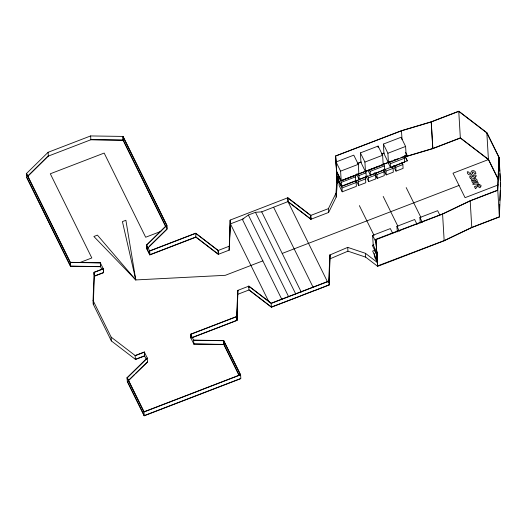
<?xml version="1.0" encoding="UTF-8"?>
<svg xmlns="http://www.w3.org/2000/svg" width="527" height="527" viewBox="0 0 527 527"><rect width="100%" height="100%" fill="white"/><g stroke="black" fill="none" stroke-linecap="round" stroke-linejoin="round"><path stroke-width="0.79" d="M93.048 300.462L111.144 337.128L135.162 355.547L144.312 352.023L144.543 355.837L135.386 359.355L111.368 340.936L93.279 304.277L93.048 300.462L94.149 272.393L103.312 268.869L100.308 262.769L70.328 262.321L26.528 173.482L48.115 152.29L90.631 135.94L122.903 136.421L166.703 225.26L166.927 229.067L149.154 246.524M93.279 304.277L94.373 276.201L94.149 272.393M236.761 318.031L237.684 290.43L248.896 286.121L271.207 303.229L328.789 281.089L329.803 255.009L329.111 282.452M237.045 320.409L237.842 290.37L237.045 320.409L191.716 337.84M237.684 290.43L236.893 320.324L192.421 337.425M271.405 307.195L271.181 303.387L248.744 286.181L248.968 289.995L271.405 307.195L329.164 284.982L329.961 254.949L347.715 247.367L365.435 253.316L377.437 262.525M329.164 284.982L329.961 254.949M337.188 182.685L335.607 156.005L401.515 130.808L431.257 121.948L458.76 111.368L486.849 132.903L498.911 157.369L497.626 190.194L470.124 200.774L442.515 213.969L375.843 239.298L377.47 262.367L377.325 259.916M444.103 240.641L377.431 265.97L377.615 266.352L444.169 240.76L471.777 227.565L499.365 216.959L497.778 190.287L499.062 157.342L486.974 132.824L458.793 111.21L431.205 121.823L401.462 130.683L335.607 156.005L337.32 183.08L336.18 197.091L328.617 212.46L310.884 219.278L288.012 201.736L287.788 197.928L310.66 215.464L310.884 219.278M499.339 213.587L499.695 204.562M499.853 200.458L500.242 190.609M500.4 186.505L500.4 182.428M499.365 216.959L500.65 184.015L499.062 157.342M166.703 225.26L146.638 244.963L146.928 248.909L149.813 254.739L195.925 237.005L218.441 254.271L229.192 250.141L230.207 220.069L287.814 197.77L310.818 215.405L311.042 219.219L288.045 201.584L261.708 211.854L255.457 212.309L248.369 215.036L242.348 219.298L281.905 299.54M336.957 178.982L335.956 193.284L336.18 197.091M336.628 170.794L337.32 183.08L337.135 182.704L338.723 182.092M328.617 212.46L328.393 208.646L335.956 193.284M27.72 176.143L48.339 155.9L27.924 176.15M165.656 226.149L123.232 140.103L123.002 136.289L166.881 225.286L146.704 245.095L149.648 251.05L195.669 233.349L218.059 250.523L218.283 254.33L195.892 237.163L195.669 233.349M146.928 248.909L167.105 229.093L166.881 225.286M239.199 375.659L223.856 344.533L193.877 344.085L193.587 340.139L223.731 340.587L240.602 374.809L240.832 378.617L144.174 415.79L127.303 381.568L127.079 377.76L147.244 357.958L147.534 361.904L127.481 381.594L144.26 415.612M127.257 377.78L147.31 358.096L144.312 352.023M129.135 379.769L134.293 374.704M135.439 373.584L147.534 361.904M377.569 266.26L375.988 239.68L442.581 214.087L470.189 200.892L497.778 190.287M444.828 240.292L471.711 227.447L499.214 216.874M330.192 258.757L347.939 251.175L365.659 257.13L377.668 266.333L375.843 239.298M357.286 163.535L361.114 162.046M381.765 154.009L384.058 153.113M357.293 163.607L361.114 162.125M381.772 154.088L384.064 153.192M338.505 176.69L336.977 177.283L341.549 186.518L407.331 160.847L404.868 155.913M336.977 177.362L338.505 176.769M341.206 180.728L371.805 168.824M373.333 168.225L378.689 166.143M380.217 165.55L391.693 161.084M393.985 160.188L396.278 159.299M404.696 156.025L406.989 155.129L404.696 156.097M336.634 171.571L341.213 180.801L392.457 160.86M393.992 160.267L398.577 158.482M400.876 157.586L403.168 156.697M360.389 152.896L378.103 146.084L382.622 155.261L383.188 164.786L365.474 171.598L364.908 162.072L360.389 152.896L360.949 162.421L366.021 172.849L366.245 176.657L359.164 179.384L356.483 173.95M383.373 144.075L401.087 137.264L405.606 146.44L406.172 155.966L388.458 162.777L383.933 153.601L383.373 144.075L387.892 153.252L388.458 162.777M79.669 262.624L91.817 257.953L50.315 173.778L104.168 153.067L145.669 237.242L160.854 231.406M340.587 171.143L358.301 164.332L353.782 155.155L336.061 161.967L340.587 171.143L341.213 180.801M364.908 162.072L382.622 155.261M387.892 153.252L405.606 146.44M149.806 254.739L149.589 250.924L195.695 233.197L218.218 250.463L218.441 254.271M94.373 276.201L103.542 272.676L103.312 268.869M146.638 244.963L146.862 248.77L149.892 254.89L195.892 237.163M243.836 218.725L230.431 223.883L229.192 250.141L230.207 220.069L230.431 223.883L268.915 301.931M337.339 182.77L338.868 182.184M341.522 186.229L341.292 182.342L355.462 176.894L354.79 175.531M359.164 179.384L358.933 175.577L366.021 172.849M384.341 165.919L384.572 169.734L370.395 175.181L370.171 171.367L384.341 165.919L383.34 163.884M404.479 158.271L404.703 162.079L390.533 167.533L390.303 163.719L404.479 158.271L403.807 156.914M433.556 148.199L460.374 137.89L488.562 159.497L498.16 178.969M404.67 157.013L432.845 148.621L460.348 138.041L488.43 159.576L498.364 179.727M356.16 182.546L356.39 186.36L342.214 191.808L341.99 188.001L356.16 182.546L355.494 181.189M365.554 178.936L365.778 182.75L358.696 185.471L358.465 181.663L365.554 178.936L364.882 177.579M375.534 175.096L375.758 178.91L368.676 181.637L368.445 177.823L375.534 175.096L374.532 173.06M384.051 171.822L384.275 175.636L377.194 178.357L376.963 174.549L384.051 171.822L383.043 169.786M393.083 168.35L393.307 172.164L386.219 174.885L385.995 171.077L393.083 168.35L392.411 166.993M402.865 164.589L403.089 168.396L396.008 171.123L395.777 167.316L402.865 164.589L401.857 162.553M218.059 250.523L229.028 246.3M310.66 215.464L328.393 208.646M262.848 260.878L225.312 275.311L135.795 279.936L93.872 236.485L97.416 235.121L135.801 279.969L122.416 221.61L125.887 220.273L135.795 279.936M282.208 253.434L459.03 185.438M498.232 184.911L465.064 197.671L453.003 173.205L488.43 159.576L486.849 132.903M377.022 252.683L373.195 244.923L372.629 235.398L390.342 228.586L392.78 233.527M397.279 231.88L396.95 226.327L414.663 219.515L417.101 224.456M420.263 223.059L419.933 217.506L437.647 210.695L439.735 214.924M237.914 294.244L249.126 289.929L271.438 307.037L300.285 296.088M193.877 344.085L190.886 338.011L190.662 334.204L236.669 316.51M135.129 355.699L144.378 352.148L144.602 355.956L135.36 359.513L135.162 355.547M236.821 316.595L190.721 334.322L190.945 338.136M271.181 303.387L328.94 281.174M300.845 295.726L313.914 290.7M329.013 284.896L314.724 290.535M144.174 415.79L143.95 411.976L240.602 374.809M145.024 415.316L240.628 378.551M94.221 276.115L103.49 272.571L103.266 268.757L93.997 272.301L94.129 274.587M374.921 250.187L372.622 251.056L377.095 260.252M373.841 244.759L372.319 245.325L376.752 254.541M404.611 156.888L432.792 148.495L431.205 121.823M123.232 140.103L91.191 139.622L48.339 156.097L48.115 152.29M165.84 226.867L123.127 140.235L90.855 139.754L90.631 135.94M70.229 262.453L100.374 262.901L100.604 266.715L70.453 266.26L26.574 177.27L26.35 173.462L70.229 262.453L70.453 266.26M102.047 269.64L100.532 266.576L70.559 266.128L70.328 262.321M127.35 379.308L127.191 377.648L144.029 411.798L240.404 374.743L223.632 340.719L193.653 340.271L190.662 334.204M193.811 343.947L223.962 344.401L239.034 374.98M405.579 152.31L406.996 155.208M404.874 155.992L407.331 160.847M273.618 207.276L313.222 287.498M406.198 187.579L420.908 217.407M395.112 165.952L395.777 167.316M419.933 217.506L422.371 222.447M393.326 165.689L396.008 171.123M389.631 162.362L390.303 163.719M387.852 162.092L390.533 167.533M384.987 169.035L385.995 171.077M383.873 170.129L386.219 174.885M375.962 172.507L376.963 174.549M374.513 172.922L377.194 178.357M383.188 196.426L397.892 226.254M369.499 170.01L370.171 171.367M396.95 226.327L399.387 231.267M368.05 170.425L370.395 175.181M367.444 175.787L368.445 177.823M365.995 176.196L368.676 181.637M357.932 173.535L358.933 175.577M357.8 180.3L358.465 181.663M356.351 180.715L358.696 185.471M359.348 205.596L374.058 235.424M372.629 235.398L376.456 243.158M336.628 171.492L341.153 180.669L358.867 173.857L358.301 164.332M341.292 182.342L338.275 176.229L338.499 180.036L341.516 186.156L355.692 180.702L355.462 176.894M377.167 255.773L374.486 250.338L374.401 248.81M341.99 188.001L338.973 181.881L339.204 185.695L342.214 191.808M377.411 262.644L374.401 256.53L374.216 253.48M288.012 201.736L327.577 281.978M261.708 211.854L301.266 292.096M255.457 212.309L295.733 293.994M248.369 215.036L288.644 296.721M144.543 355.837L146.394 359.592M127.079 377.76L143.95 411.976M26.758 177.296L70.196 265.397M335.6 156.124L336.483 168.344M498.911 157.369L499.201 162.217M499.346 164.648L499.728 171.11M499.873 173.535L500.255 180.003M470.189 200.892L471.777 227.565M458.76 111.368L460.348 138.041M442.581 214.087L444.169 240.76M431.257 121.948L432.845 148.621M401.462 130.683L402.042 139.589M378.103 146.084L378.195 147.672M376.258 241.952L376.548 246.853M376.792 250.931L377.082 255.832M365.435 253.316L365.659 257.13M347.715 247.367L347.939 251.175M328.789 281.089L328.881 282.61M287.874 197.895L288.104 201.703M248.896 286.121L248.988 287.643M223.731 340.587L223.962 344.401M223.632 340.719L223.856 344.533M149.589 250.924L149.872 254.857M122.903 136.421L123.127 140.235M111.144 337.128L111.368 340.936M100.308 262.769L100.532 266.576M26.528 173.482L26.62 175.01M472.416 173.1C472.067 176.426 466.639 175.076 467.291 171.776C468.852 170.636 470.453 176.426 470.986 172.283C471.454 169.187 476.388 170.689 475.861 173.666C474.34 174.984 472.903 169.286 472.416 173.1M469.794 176.874C471.204 181.775 470.842 175.32 473.872 176.729C473.668 178.409 476.691 177.777 475.058 176.466C477.37 177 475.861 173.996 474.511 175.346C474.544 174.384 472.469 174.806 473.318 175.61L470.558 176.235L469.794 176.874M474.695 186.821C476.112 191.723 475.743 185.267 478.779 186.677C478.575 188.356 481.599 187.724 479.965 186.42C482.277 186.947 480.769 183.949 479.412 185.3C479.445 184.338 477.37 184.753 478.226 185.557L475.466 186.183L474.695 186.821M477.251 181.288L472.37 182.474L471.263 179.661C473.075 177.751 477.343 177.836 477.251 181.288M472.633 180.267L473.062 181.123L475.736 180.55L474.86 179.615L472.633 180.267M479.017 184.358L477.534 184.786L476.533 183.949C465.954 185.899 480.795 179.839 477.778 183.521L479.017 184.358"/></g></svg>
